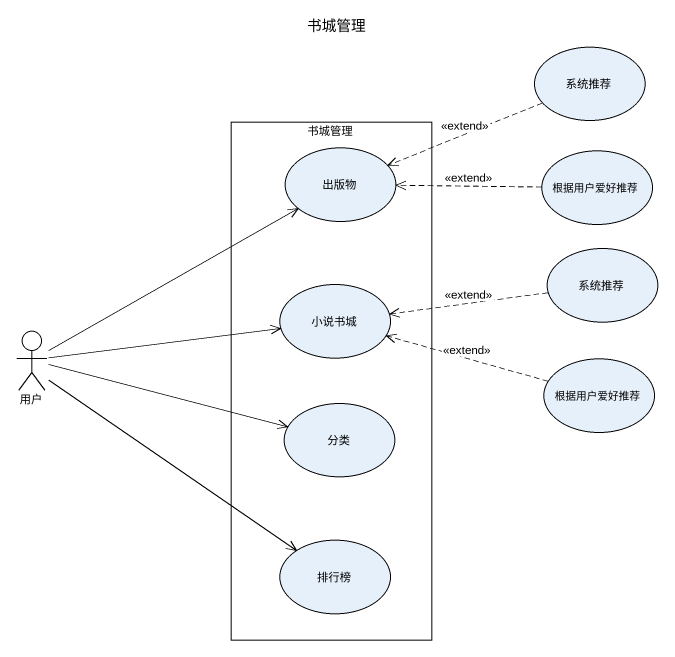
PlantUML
@startuml
title 书城管理
usecase 系统推荐
rectangle 书城管理 {
  usecase 出版物
  usecase 小说书城
  usecase 分类
  usecase 排行榜
}
usecase 根据用户爱好推荐
usecase "系统推荐" as 系统推荐_2
actor 用户
usecase "根据用户爱好推荐" as 根据用户爱好推荐_2
系统推荐 .left.> 出版物 : <<extend>>
出版物 <-- 用户
根据用户爱好推荐 .left.> 出版物 : <<extend>>
小说书城 <-left- 用户
系统推荐_2 .left.> 小说书城 : <<extend>>
根据用户爱好推荐_2 .left.> 小说书城 : <<extend>>
分类 <-left- 用户
排行榜 <-up- 用户
@enduml
